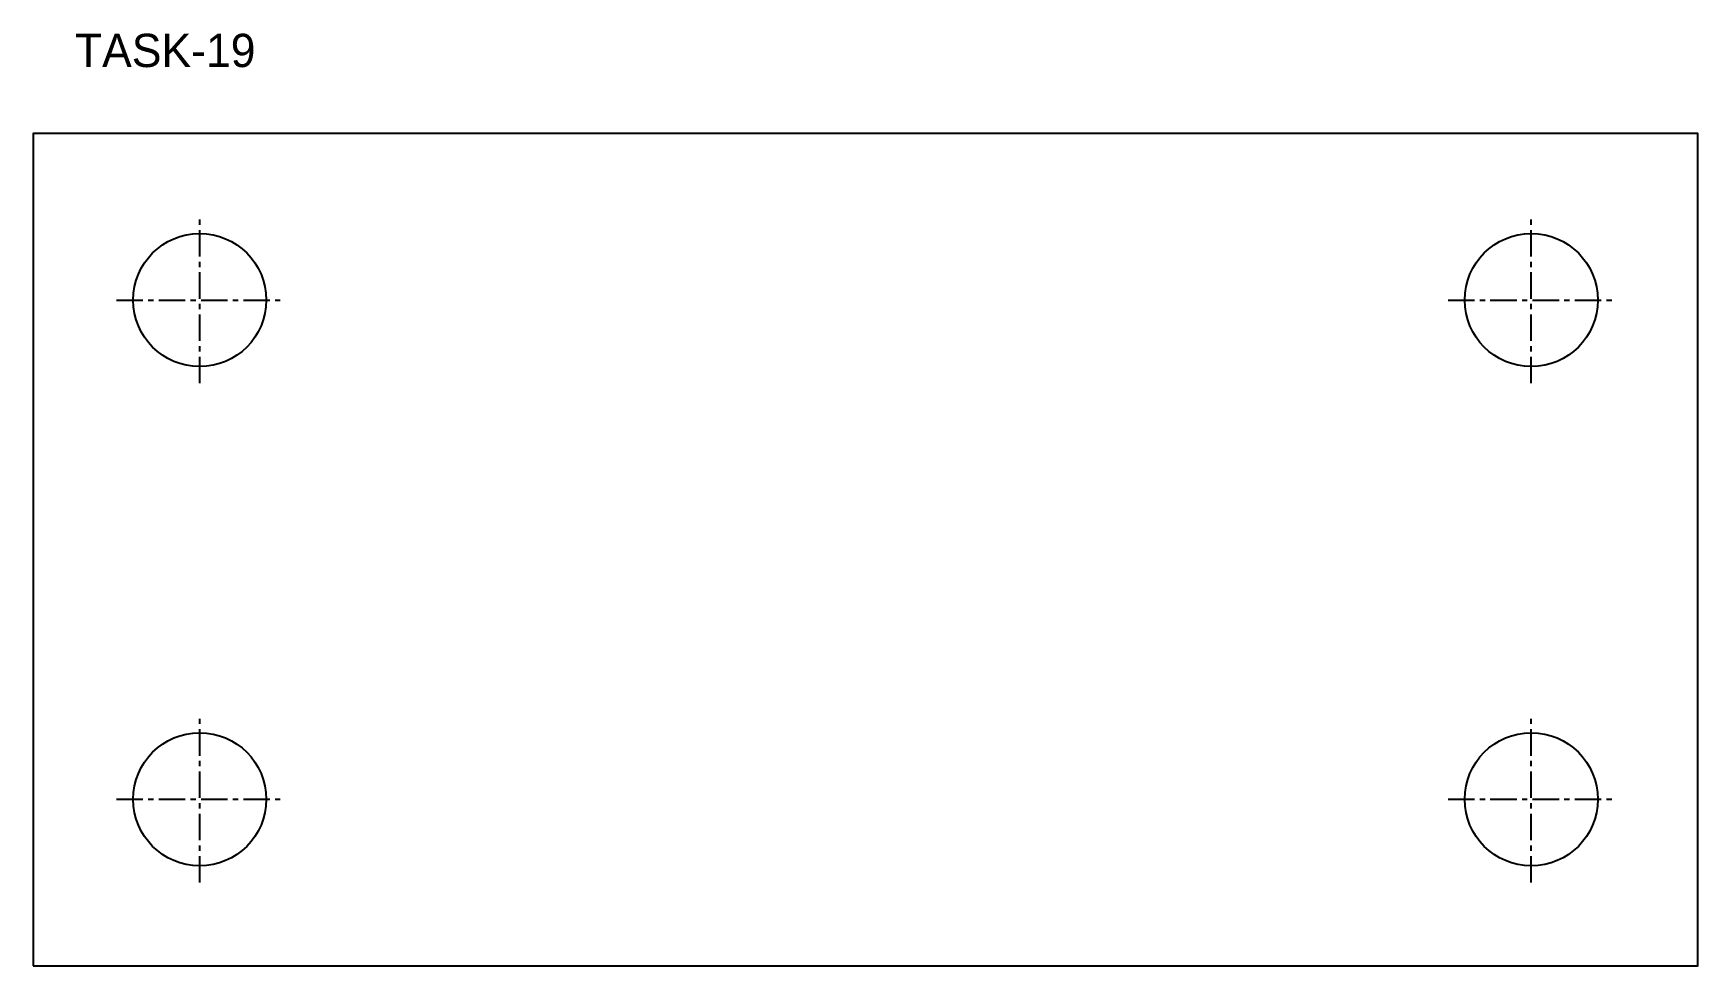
# Model space of a CAD drawing. Header units: metres. Extents: x 0 to 200, y 0 to 112.
import ezdxf

# ---------------------------------------------------------------- set-up
doc = ezdxf.new("R2010")
doc.units = ezdxf.units.M
doc.linetypes.add('CENTER', pattern=[5.08, 3.175, -0.635, 0.635, -0.635])
for name, color, linetype in [('CENTER', 5, 'CENTER'), ('HOLE', 1, 'Continuous'), ('OUTLINE', 7, 'Continuous'), ('TEXT', 6, 'Continuous')]:
    doc.layers.add(name, color=color, linetype=linetype)

msp = doc.modelspace()

# ---------------------------------------------------------------- linework, layer by layer
at = {"layer": 'CENTER'}
for p, q in [((20, 70), (20, 90)), ((180, 70), (180, 90)), ((10, 80), (30, 80)), ((170, 80), (190, 80)), ((20, 10), (20, 30)), ((180, 10), (180, 30)), ((10, 20), (30, 20)), ((170, 20), (190, 20))]:
    msp.add_line(p, q, dxfattribs=at)
at = {"layer": 'HOLE'}
for centre in [(20, 80), (180, 80), (20, 20), (180, 20)]:
    msp.add_circle(centre, 8, dxfattribs=at)
at = {"layer": 'OUTLINE'}
msp.add_lwpolyline([(0, 0), (200, 0), (200, 100), (0, 100), (0, 0)], dxfattribs=at)

# ---------------------------------------------------------------- texts
at = {"layer": 'TEXT'}
msp.add_text('TASK-19', height=4, dxfattribs=at).set_placement((5, 108))

doc.saveas('drawing.dxf')
